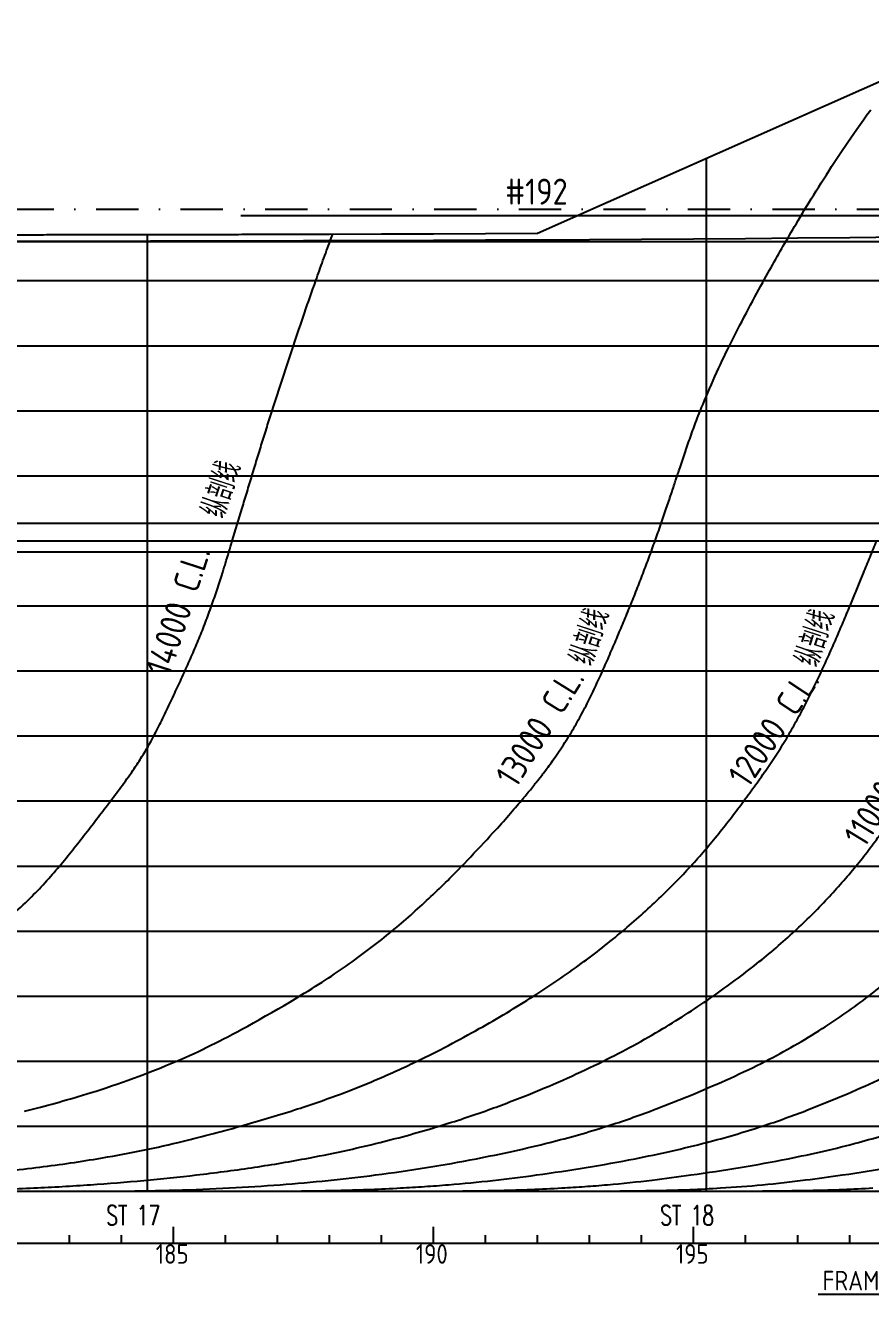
# Model space of a CAD drawing. Extents: x -990827 to -799530, y -79356 to 40656.
# Drawn here: x -837654 to -824656, y -45033 to -25519 of the extents above; entities that cross this region are included whole.
import ezdxf

# ---------------------------------------------------------------- set-up
doc = ezdxf.new("R2010")
doc.units = 0
doc.header["$MEASUREMENT"] = 0
doc.linetypes.add('DASHDOT', pattern=[1, 0.5, -0.25, 0, -0.25])
for name, color, linetype in [('301', 7, 'Continuous'), ('grid', 7, 'Continuous'), ('sta', 7, 'Continuous')]:
    doc.layers.add(name, color=color, linetype=linetype)
doc.styles.add('ROMANS', font='romans.shx', dxfattribs={"width": 0.7, "height": 125})
doc.styles.get("Standard").update_dxf_attribs({"font": 'gbenor.shx', "bigfont": 'gbcbig.shx'})

# ---------------------------------------------------------------- blocks, each defined once
blk = doc.blocks.new('biaochi')
at = {"color": 253}
for p, q in [((-31000, 0), (-31000, 250)), ((-27000, 0), (-27000, 250)), ((-23000, 0), (-23000, 250)), ((-181560, 0), (0, 0)), ((-32600, 0), (-32600, 125)), ((-31800, 0), (-31800, 125)), ((-31000, 0), (-31000, 125)), ((-30200, 0), (-30200, 125)), ((-29400, 0), (-29400, 125)), ((-28600, 0), (-28600, 125)), ((-27800, 0), (-27800, 125)), ((-27000, 0), (-27000, 125)), ((-26200, 0), (-26200, 125)), ((-25400, 0), (-25400, 125)), ((-24600, 0), (-24600, 125)), ((-23800, 0), (-23800, 125)), ((-23000, 0), (-23000, 125)), ((-22200, 0), (-22200, 125)), ((-21400, 0), (-21400, 125)), ((-20600, 0), (-20600, 125)), ((-12800, -790), (-21084, -790))]:
    blk.add_line(p, q, dxfattribs=at)
at = {"color": 253, "style": 'ROMANS', "width": 0.7}
for s, p in [('ST 17', (-32032, 280)), ('ST 18', (-23514, 280))]:
    blk.add_text(s, height=300, dxfattribs=at).set_placement(p)
at = {"color": 253}
for s, p in [('185', (-31272, -315)), ('190', (-27272, -315)), ('195', (-23272, -315)), ('FRAME SPACING 肋骨间距 800mm', (-21018, -724))]:
    blk.add_text(s, height=300, dxfattribs=at).set_placement(p)

msp = doc.modelspace()

# ---------------------------------------------------------------- linework, layer by layer
at = {"color": 171}
for points in [[(-837667.1, -42210.6), (-837604.5, -42195), (-837543, -42179.5), (-837482.6, -42164.1), (-837423, -42148.8), (-837364.3, -42133.5), (-837306.1, -42118.2), (-837248.5, -42102.9), (-837191.3, -42087.5), (-837134.2, -42071.9), (-837077.3, -42056.2), (-837020, -42040.1), (-836961.8, -42023.5), (-836902.2, -42006.2), (-836840.8, -41988.1), (-836777.1, -41968.8), (-836710.5, -41948.4), (-836640.6, -41926.5), (-836567, -41903.1), (-836490.2, -41878.2), (-836410.5, -41851.9), (-836328.7, -41824.5), (-836245.1, -41796), (-836160.4, -41766.6), (-836075, -41736.3), (-835989.5, -41705.3), (-835904.3, -41673.8), (-835819.8, -41641.9), (-835736.2, -41609.6), (-835653.7, -41577.2), (-835572.7, -41544.7), (-835493.3, -41512.3), (-835415.7, -41480), (-835340.4, -41448.1), (-835267.3, -41416.5), (-835196.4, -41385.3), (-835127.3, -41354.4), (-835059.8, -41323.5), (-834993.7, -41292.8), (-834928.5, -41262), (-834864.1, -41231.1), (-834800.3, -41200), (-834736.5, -41168.5), (-834672.2, -41136.3), (-834606.7, -41102.9), (-834539.2, -41068), (-834468.9, -41031), (-834395.1, -40991.5), (-834317.1, -40949.2), (-834234.1, -40903.5), (-834145.8, -40854.3), (-834053.4, -40802.3), (-833958.6, -40748.5), (-833863.1, -40693.9), (-833768.5, -40639.3), (-833676.5, -40585.9), (-833588.7, -40534.5), (-833506.8, -40486.2), (-833432.1, -40441.6), (-833363.9, -40400.5), (-833301.5, -40362.4), (-833243.9, -40326.7), (-833190.1, -40292.8), (-833139.2, -40260.4), (-833090.3, -40228.8), (-833042.5, -40197.6), (-832994.9, -40166.3), (-832947.6, -40134.8), (-832900.6, -40103.2), (-832853.9, -40071.6), (-832807.7, -40040), (-832761.9, -40008.4), (-832716.7, -39976.9), (-832672.2, -39945.6), (-832628.3, -39914.5), (-832585.1, -39883.5), (-832542.5, -39852.5), (-832500.3, -39821.7), (-832458.6, -39790.8), (-832417.3, -39759.9), (-832376.2, -39728.9), (-832335.3, -39697.8), (-832294.6, -39666.4), (-832254.1, -39634.9), (-832213.9, -39603.3), (-832173.9, -39571.7), (-832134.3, -39540), (-832095.1, -39508.4), (-832056.4, -39476.8), (-832018.2, -39445.4), (-831980.5, -39414.1), (-831943.3, -39382.9), (-831906.6, -39351.9), (-831870.3, -39320.9), (-831834.3, -39289.9), (-831798.6, -39258.9), (-831763.1, -39227.8), (-831727.7, -39196.6), (-831692.5, -39165.3), (-831657.4, -39133.9), (-831622.5, -39102.4), (-831587.8, -39070.8), (-831553.3, -39039.3), (-831519, -39007.7), (-831485.1, -38976.2), (-831451.4, -38944.8), (-831418.1, -38913.5), (-831385.1, -38882.3), (-831352.3, -38851.2), (-831319.8, -38820.1), (-831287.5, -38789.1), (-831255.3, -38758), (-831223.3, -38726.8), (-831191.4, -38695.6), (-831159.5, -38664.2), (-831127.2, -38632.3), (-831094.2, -38599.3), (-831059.9, -38564.8), (-831023.9, -38528.4), (-830985.9, -38489.4), (-830945.3, -38447.6), (-830901.7, -38402.4), (-830855, -38353.5), (-830805.7, -38301.8), (-830754.9, -38248.2), (-830703.5, -38193.6), (-830652.2, -38139.1), (-830602.2, -38085.6), (-830554.2, -38034.1), (-830509.3, -37985.6), (-830468, -37940.8), (-830430.2, -37899.4), (-830395.3, -37860.9), (-830362.8, -37824.9), (-830332.4, -37790.8), (-830303.5, -37758.2), (-830275.6, -37726.5), (-830248.2, -37695.2), (-830221, -37663.9), (-830194, -37632.8), (-830167.4, -37602), (-830141.3, -37571.7), (-830116, -37542.2), (-830091.5, -37513.6), (-830068.1, -37486.1), (-830046, -37460), (-830025.1, -37435.3), (-830005.5, -37412), (-829986.9, -37389.9), (-829969.2, -37368.7), (-829952.2, -37348.2), (-829935.7, -37328.3), (-829919.6, -37308.8), (-829903.7, -37289.4), (-829887.9, -37270.1), (-829872.2, -37250.8), (-829856.7, -37231.7), (-829841.5, -37213), (-829826.8, -37194.7), (-829812.6, -37177), (-829799, -37160), (-829786.1, -37143.9), (-829774, -37128.7), (-829762.7, -37114.4), (-829751.9, -37100.7), (-829741.7, -37087.7), (-829731.9, -37075.1), (-829722.3, -37062.9), (-829713.1, -37050.9), (-829703.9, -37039), (-829694.7, -37027.1), (-829685.4, -37014.9), (-829675.7, -37002.1), (-829665.5, -36988.6), (-829654.5, -36974), (-829642.7, -36958.1), (-829629.8, -36940.7), (-829615.7, -36921.4), (-829600.2, -36900.1), (-829583.4, -36877), (-829565.4, -36852.1), (-829546.5, -36825.7), (-829526.8, -36797.8), (-829506.4, -36768.8), (-829485.6, -36738.8), (-829464.3, -36707.9), (-829442.9, -36676.4), (-829421.3, -36644.3), (-829399.8, -36611.8), (-829378.3, -36579.1), (-829357.1, -36546.4), (-829336.2, -36513.8), (-829315.7, -36481.3), (-829295.7, -36449.3), (-829276.3, -36417.8), (-829257.4, -36386.7), (-829239, -36355.9), (-829221, -36325.3), (-829203.2, -36294.7), (-829185.7, -36264.1), (-829168.3, -36233.3), (-829151, -36202.3), (-829133.7, -36170.8), (-829116.4, -36139.1), (-829099.2, -36107), (-829082.1, -36074.9), (-829065.1, -36042.6), (-829048.3, -36010.4), (-829031.7, -35978.2), (-829015.3, -35946.2), (-828999.3, -35914.4), (-828983.5, -35882.9), (-828967.9, -35851.5), (-828952.6, -35820.2), (-828937.4, -35789), (-828922.4, -35757.9), (-828907.5, -35726.7), (-828892.6, -35695.5), (-828877.9, -35664.2), (-828863.3, -35632.8), (-828848.7, -35601.4), (-828834.2, -35570), (-828819.8, -35538.5), (-828805.4, -35507), (-828791.2, -35475.6), (-828777.1, -35444.2), (-828763, -35412.9), (-828749.1, -35381.6), (-828735.3, -35350.4), (-828721.5, -35319.2), (-828707.8, -35288), (-828694.1, -35256.8), (-828680.5, -35225.6), (-828667, -35194.4), (-828653.5, -35163.1), (-828640, -35131.8), (-828626.5, -35100.5), (-828613.1, -35069.2), (-828599.7, -35037.8), (-828586.3, -35006.5), (-828573, -34975.2), (-828559.7, -34943.9), (-828546.5, -34912.6), (-828533.3, -34881.4), (-828520.1, -34850.2), (-828507, -34819), (-828493.9, -34787.8), (-828480.8, -34756.6), (-828467.8, -34725.4), (-828454.8, -34694.1), (-828441.8, -34662.9), (-828428.8, -34631.6), (-828415.9, -34600.3), (-828403, -34569), (-828390.1, -34537.7), (-828377.3, -34506.4), (-828364.5, -34475.1), (-828351.8, -34443.9), (-828339.1, -34412.7), (-828326.5, -34381.5), (-828313.9, -34350.4), (-828301.4, -34319.2), (-828289, -34288.1), (-828276.5, -34256.9), (-828264.1, -34225.7), (-828251.8, -34194.5), (-828239.5, -34163.2), (-828227.2, -34131.9), (-828214.9, -34100.6), (-828202.7, -34069.2), (-828190.6, -34037.9), (-828178.5, -34006.6), (-828166.5, -33975.3), (-828154.5, -33944), (-828142.6, -33912.8), (-828130.8, -33881.6), (-828119, -33850.4), (-828107.3, -33819.2), (-828095.6, -33788.1), (-828084, -33756.9), (-828072.4, -33725.7), (-828060.9, -33694.5), (-828049.4, -33663.2), (-828037.9, -33631.9), (-828026.5, -33600.6), (-828015.1, -33569.2), (-828003.7, -33537.9), (-827992.4, -33506.5), (-827981.2, -33475.2), (-827970, -33443.9), (-827958.8, -33412.7), (-827947.7, -33381.5), (-827936.7, -33350.3), (-827925.7, -33319.1), (-827914.7, -33287.9), (-827903.8, -33256.7), (-827892.9, -33225.5), (-827882, -33194.3), (-827871.2, -33163), (-827860.4, -33131.8), (-827849.7, -33100.7), (-827839.1, -33069.8), (-827828.6, -33039.1), (-827818.2, -33008.7), (-827808, -32978.8), (-827798, -32949.3), (-827788.2, -32920.4), (-827778.6, -32891.9), (-827769.1, -32863.8), (-827759.8, -32836.1), (-827750.5, -32808.7), (-827741.4, -32781.4), (-827732.3, -32754.2), (-827723.3, -32727.2), (-827714.3, -32700.1), (-827705.4, -32673.4), (-827696.7, -32647.2), (-827688.2, -32621.9), (-827680.2, -32597.8), (-827672.7, -32575.1), (-827665.7, -32554.2), (-827659.5, -32535.4), (-827654, -32518.7), (-827649, -32503.7), (-827644.4, -32489.8), (-827639.9, -32476.2), (-827635.3, -32462.4), (-827630.4, -32447.7), (-827624.9, -32431.4), (-827618.8, -32412.8), (-827611.7, -32391.6), (-827603.8, -32367.9), (-827595.2, -32342), (-827585.9, -32314.3), (-827576.2, -32285.2), (-827566.1, -32255), (-827555.7, -32224.1), (-827545.2, -32192.9), (-827534.6, -32161.7), (-827524.1, -32130.5), (-827513.5, -32099.3), (-827502.8, -32068), (-827492.1, -32036.8), (-827481.4, -32005.6), (-827470.6, -31974.3), (-827459.7, -31942.9), (-827448.7, -31911.6), (-827437.7, -31880.2), (-827426.6, -31848.7), (-827415.4, -31817.3), (-827404.2, -31785.9), (-827392.9, -31754.5), (-827381.5, -31723.1), (-827370.1, -31691.8), (-827358.6, -31660.5), (-827346.7, -31628.7), (-827334.3, -31595.8), (-827321, -31561.2), (-827306.7, -31524.4), (-827291, -31484.7), (-827273.6, -31441.5), (-827254.4, -31394.4), (-827233.2, -31342.8), (-827210.1, -31287.4), (-827185.4, -31228.8), (-827159.5, -31167.9), (-827132.6, -31105.3), (-827105, -31041.9), (-827077, -30978.3), (-827048.9, -30915.2), (-827020.9, -30853.3), (-826993, -30792.5), (-826965.1, -30732.5), (-826937, -30673.1), (-826908.7, -30613.9), (-826880.1, -30554.8), (-826851, -30495.4), (-826821.4, -30435.5), (-826791.2, -30375), (-826760.3, -30313.8), (-826729, -30252.1), (-826697.2, -30190), (-826665, -30127.6), (-826632.4, -30065), (-826599.7, -30002.4), (-826566.7, -29939.8), (-826533.6, -29877.4), (-826500.6, -29815.5), (-826467.8, -29754.4), (-826435.4, -29694.4), (-826403.6, -29635.7), (-826372.6, -29578.8), (-826342.5, -29523.7), (-826313.6, -29471), (-826285.9, -29420.8), (-826259.4, -29372.8), (-826233.9, -29326.7), (-826209.1, -29282.3), (-826185.1, -29239.2), (-826161.4, -29197.2), (-826138.1, -29155.7), (-826114.9, -29114.7), (-826091.7, -29073.8), (-826068.5, -29032.8), (-826045.1, -28991.9), (-826021.6, -28950.8), (-825998, -28909.7), (-825974.2, -28868.3), (-825950.2, -28826.8), (-825926, -28785), (-825901.5, -28742.9), (-825876.5, -28700.3), (-825851, -28656.7), (-825824.6, -28612.1), (-825797.3, -28566), (-825768.9, -28518.3), (-825739.1, -28468.5), (-825707.8, -28416.6), (-825675, -28362.2), (-825640.6, -28305.6), (-825604.9, -28247.2), (-825568.2, -28187.3), (-825530.5, -28126.2), (-825492.1, -28064.3), (-825453.2, -28001.9), (-825413.9, -27939.3), (-825374.5, -27876.9), (-825334.9, -27814.6), (-825295, -27752.5), (-825254.9, -27690.3), (-825214.5, -27628.1), (-825173.6, -27565.9), (-825132.4, -27503.5), (-825090.7, -27440.9), (-825048.5, -27378), (-825005.4, -27314.5), (-824961.2, -27249.9), (-824915.6, -27183.8), (-824868.1, -27115.8), (-824818.6, -27045.6), (-824766.6, -26972.6), (-824711.9, -26896.4), (-824654.3, -26817)], [(-863868.4, -43443.5), (-814362.8, -43443.5)]]:
    msp.add_lwpolyline(points, dxfattribs=at)
at = {"color": 1, "linetype": 'DASHDOT', "ltscale": 1300}
msp.add_lwpolyline([(-863868.2, -28343.5), (-807698.8, -28343.5)], dxfattribs=at)
at = {"color": 151}
for points in [[(-837865.1, -39202.1, 0.015821), (-837586, -38943.5, 0.013667), (-837352.4, -38699.9, 0.0095742), (-837128.4, -38443.5, 0.0069868), (-836926.2, -38196, 0.0029452), (-836727.9, -37943.3, 0.0016505), (-836536.1, -37694.2, 0.000601), (-836345.3, -37443.9, 0.0024883), (-836162.5, -37201.1, 0.0112964), (-835979.3, -36943.3, 0.0092478), (-835861.3, -36761.8, 0.0165388), (-835676.7, -36443.3, 0.0101078), (-835554.9, -36204.6, 0.0027525), (-835430.2, -35943.9, 0.0011619), (-835313.4, -35694.6, 0.0027315), (-835198, -35443.3, 0.0035544), (-835088.1, -35195.7, 0.0055192), (-834981.6, -34943.5, 0.0058561), (-834883.8, -34696.6, 0.0061954), (-834790.7, -34443.5, 0.0054665), (-834706, -34195.8, 0.0033229), (-834624.6, -33943.5, 0.0008217), (-834600.9, -33867.9, 0.0006798), (-834577.4, -33792, 0.0012373), (-834524.2, -33618, 0.0002302), (-834471.4, -33443.5), (-834320.3, -32943.5, -0.000021), (-834244.7, -32693.4, -0.0003462), (-834168.9, -32443.5, -0.0004487), (-834092.6, -32193.2, -0.0007366), (-834015.8, -31943.5, -0.0009142), (-833937.8, -31693, -0.0012513), (-833859, -31443.5, -0.00245), (-833696.3, -30941.5, -0.0013946), (-833530.7, -30443.5, -0.0014085), (-833360.6, -29941.6, -0.0023876), (-833187.6, -29443.5, -0.0018096), (-833077.3, -29134.3, -0.0024027), (-832965, -28827.7), (-832927.6, -28727.6)], [(-838518, -43193.5, 0.0068518), (-837491.1, -43080.7, 0.0105708), (-836547.4, -42943.5, 0.0080391), (-835918.3, -42828.1, 0.0086702), (-835302, -42693.5, 0.0064823), (-834821.6, -42573.3, 0.0044395), (-834347.5, -42443.5, 0.003751), (-833929.7, -42321.8, 0.0049022), (-833516.3, -42193.5, 0.0050825), (-833152, -42072.5, 0.0069756), (-832793, -41943.5, 0.0064371), (-832482.9, -41822.6, 0.0060373), (-832177.4, -41694.7, 0.0053292), (-831901.6, -41571.7, 0.0049595), (-831629.3, -41443.5, 0.0084182), (-831147, -41200.5, 0.0070462), (-830674, -40943.5, 0.0063981), (-830251.9, -40699.3, 0.0077226), (-829837.4, -40443.5, 0.0075655), (-829467.6, -40199.4, 0.0084872), (-829105.7, -39943.5, 0.0080534), (-828783.3, -39699.1, 0.0084464), (-828468.3, -39443.5, 0.0079148), (-828185.8, -39198.6, 0.0081446), (-827910.1, -38943.5, 0.0078705), (-827661.7, -38698.5, 0.0089302), (-827420, -38443.5, 0.0082865), (-827202.8, -38198, 0.0073572), (-826991.6, -37943.5, 0.006072), (-826797.2, -37696.1, 0.0034157), (-826606.3, -37443.5, 0.0034392), (-826424.7, -37196.2, 0.0063771), (-826246.7, -36943.5, 0.0072444), (-826083.5, -36698, 0.0092059), (-825926.3, -36443.5, 0.0085535), (-825786.2, -36197.6, 0.0066758), (-825651.5, -35943.5, 0.005586), (-825528, -35696.1, 0.0041779), (-825408, -35443.5, 0.0035369), (-825294.6, -35195.2, 0.0027968), (-825183.6, -34943.5, 0.0023828), (-825076.9, -34694.6, 0.0017107), (-824971.6, -34443.5, 0.001025), (-824888, -34241.1, 0.0001521), (-824804.8, -34038.1), (-824766.1, -33943.5, -0.0004224), (-824663.3, -33693.2, -0.0007905), (-824560, -33443.5, -0.0009848)], [(-863868.4, -43443.5), (-836688.3, -43443.5, 0.0010686), (-836432.5, -43443, 0.0012204), (-836177.4, -43441.3, 0.0045093), (-835339.4, -43426.1, 0.0061528), (-834512.5, -43393.5, 0.00625), (-833734.2, -43343.5, 0.006163), (-832995.5, -43277.6, 0.0069196), (-832268.4, -43193.5, 0.0077563), (-831486.4, -43079.7, 0.0078104), (-830718.8, -42943.5, 0.0062562), (-830149.4, -42825.9, 0.0078964), (-829589.3, -42693.5, 0.0069931), (-829145.7, -42574.7, 0.0083003), (-828710, -42443.5, 0.0069896), (-828349.2, -42322.8, 0.0058971), (-827993.8, -42193.5, 0.0047758), (-827678, -42071, 0.0037283), (-827365.3, -41943.5, 0.0073846), (-826812.2, -41703.6, 0.0122852), (-826272, -41443.5, 0.0115635), (-825828.9, -41203.6, 0.0121739), (-825398.8, -40943.5, 0.0214925), (-824685.1, -40443.5, 0.00981), (-824380.4, -40200.3, 0.0104818)], [(-863868.4, -43443.5), (-831650.5, -43443.5, 0.0008373), (-831377.4, -43443.1, 0.0045663), (-830350.4, -43430.2, 0.0085009), (-829403.9, -43393.5, 0.0037484), (-829051.3, -43371.2, 0.0043073), (-828702.8, -43343.5, 0.0082035), (-828015.1, -43271.5, 0.0048012), (-827419.2, -43193.5, 0.0058963), (-826663.7, -43078.1, 0.0081963), (-825922.5, -42943.5, 0.007193), (-825375.7, -42826.7, 0.0097842), (-824841.2, -42693.5, 0.008318), (-824428.7, -42574.7, 0.0086949)], [(-863868.4, -43443.5), (-827086.2, -43443.5, 0.0009455), (-826831.4, -43443, 0.0005255), (-826577.4, -43441.8, 0.0033485), (-825541.3, -43428.9, 0.0096175), (-824620.9, -43393.5, 0.0043995)], [(-863868.4, -43443.5), (-822173.6, -43443.5, 0.0004944)]]:
    msp.add_lwpolyline(points, format="xyb", dxfattribs=at)
at = {"color": 171}
for points in [[(-838444.7, -43426.9, 0.0051525), (-837523.6, -43393.5, 0.0025894), (-837085.4, -43370.8, 0.0028697), (-836650.1, -43343.5, 0.0057368), (-835830, -43277.9, 0.0063547), (-835022.1, -43193.5, 0.0073954), (-834176.9, -43081.7, 0.0095775), (-833348.9, -42943.5, 0.0072918), (-832768.4, -42826.4, 0.0075707), (-832198, -42693.5, 0.0062785), (-831741.9, -42573.9, 0.0066747), (-831292.7, -42443.5, 0.0058797), (-830912.3, -42322.7, 0.0061819), (-830537.3, -42193.5, 0.0054294), (-830208.4, -42071.6, 0.0049194), (-829883.5, -41943.5, 0.0087483), (-829319.9, -41703.3, 0.0100922), (-828769, -41443.5, 0.0092092), (-828304.2, -41202, 0.0100747), (-827850.5, -40943.5, 0.0089653), (-827458.9, -40700.3, 0.0084451), (-827076.1, -40443.5, 0.0078126), (-826736.4, -40199.4, 0.0088746), (-826404.4, -39943.5, 0.0085222), (-826109.4, -39699.3, 0.0092526), (-825821.9, -39443.5, 0.0088027), (-825566.3, -39199.1, 0.0094276), (-825317.9, -38943.5, 0.0086852), (-825096.3, -38698.4, 0.0081033), (-824881.1, -38443.5, 0.0073655), (-824686, -38197.6, 0.0070254), (-824496.2, -37943.5, 0.0059725)], [(-863868.4, -43443.5), (-834061.3, -43443.5, 0.0012176), (-833777.4, -43442.8, 0.0047903), (-832795.1, -43428.6, 0.0073063), (-831887.2, -43393.5, 0.0034349), (-831515.3, -43371.1, 0.0039144), (-831147, -43343.5, 0.0072495), (-830463.8, -43276.9, 0.0059062), (-829792.2, -43193.5, 0.0067188), (-829027.9, -43078.9, 0.0082088), (-828277.9, -42943.5, 0.0067732), (-827722.5, -42826, 0.0081433), (-827177.4, -42693.5, 0.0071274), (-826745.6, -42574.5, 0.008381), (-826322, -42443.5, 0.0070863), (-825970.1, -42322.7, 0.0060344), (-825624, -42193.5, 0.0049941), (-825316.7, -42071.1, 0.004249), (-825013, -41943.5, 0.008388), (-824480.8, -41704, 0.0132136)], [(-863868.4, -43443.5), (-829354.3, -43443.5, 0.0005086), (-829165.7, -43443.3, 0.0003816), (-828977.4, -43442.8, 0.0038009), (-827910.9, -43431.1, 0.0104295), (-826962.8, -43393.5, 0.0083997), (-826317.2, -43343.5, 0.007899), (-825657.9, -43270.8, 0.0045701), (-825087.4, -43193.5, 0.0060319), (-824327.2, -43074.1, 0.0084298)], [(-863868.4, -43443.5), (-824718.8, -43443.5, 0.0007402), (-824447.8, -43443.1, 0.0004017)], [(-863868.4, -43443.5), (-819521.6, -43443.5, 0.0008977)]]:
    msp.add_lwpolyline(points, format="xyb", dxfattribs=at)
at = {"color": 151}
msp.add_lwpolyline([(-863868.4, -43443.5), (-817022.6, -43443.5)], dxfattribs=at)
at = {"layer": '301', "color": 2}
msp.add_lwpolyline([(-837777.4, -28837.4, 0.0007227), (-837377.4, -28836.9, -0.0007228), (-836977.4, -28836.3, 0.0007725), (-836577.4, -28835.7, -0.0007725), (-836177.4, -28835.1, 0.0009022), (-835777.4, -28834.3, -0.0009022), (-835377.4, -28833.6, 0.0010267), (-834977.4, -28832.8, -0.0010267), (-834577.4, -28832, 0.0012113), (-834177.4, -28831, -0.0012113), (-833777.4, -28830, 0.0014262), (-833377.4, -28828.9, -0.0014262), (-832977.4, -28827.8), (-832177.4, -28825), (-831377.4, -28821.9), (-830577.4, -28818.3), (-829777.4, -28814.3), (-828977.4, -28809.8), (-828177.4, -28804.8), (-827377.4, -28799.4), (-826577.4, -28793.4), (-825777.4, -28786.9), (-824977.4, -28779.8), (-824177.4, -28772.2)], format="xyb", dxfattribs=at)
at = {"layer": 'grid', "color": 2, "ltscale": 1200}
for p, q in [((-988582.5, -28843.5), (-802606.3, -28843.5)), ((-988568.4, -33173.5), (-802630.3, -33173.5))]:
    msp.add_line(p, q, dxfattribs=at)
at = {"layer": 'grid', "color": 251}
for points in [[(-827177.4, -43443.5), (-827177.4, -27556.9)], [(-834340, -28443.5), (-802657.5, -28443.5)], [(-835777.4, -43443.5), (-835777.4, -28734.9)], [(-988195.6, -30443.5), (-802657.5, -30443.5)], [(-988195.6, -31443.5), (-802657.5, -31443.5)], [(-988195.6, -32443.5), (-802657.5, -32443.5)], [(-988195.6, -33443.5), (-802657.5, -33443.5)], [(-988195.6, -34443.5), (-802657.5, -34443.5)], [(-988195.6, -35443.5), (-802657.5, -35443.5)], [(-988195.6, -36443.5), (-802657.5, -36443.5)], [(-988195.6, -37443.5), (-802657.5, -37443.5)], [(-988195.6, -38443.5), (-802657.5, -38443.5)], [(-988195.6, -39443.5), (-802657.5, -39443.5)], [(-988195.6, -40443.5), (-802657.5, -40443.5)], [(-988195.6, -41443.5), (-802657.5, -41443.5)], [(-988195.6, -42443.5), (-802657.5, -42443.5)], [(-988419.6, -43443.5), (-802657.5, -43443.5)]]:
    msp.add_lwpolyline(points, dxfattribs=at)
at = {"layer": 'grid', "color": 253}
msp.add_lwpolyline([(-988195.6, -29443.5), (-802657.5, -29443.5)], dxfattribs=at)
at = {"layer": 'grid', "color": 1, "ltscale": 1200}
msp.add_lwpolyline([(-987956.6, -33613.5), (-801779.7, -33613.5)], dxfattribs=at)
at = {"layer": 'sta'}
msp.add_lwpolyline([(-837777.4, -28737.4, 0.0007227), (-837377.4, -28736.9, -0.0007228), (-836977.4, -28736.3, 0.0007725), (-836577.4, -28735.7, -0.0007725), (-836177.4, -28735.1, 0.0009022), (-835777.4, -28734.3, -0.0009022), (-835377.4, -28733.6, 0.0010267), (-834977.4, -28732.8, -0.0010267), (-834577.4, -28732, 0.0012113), (-834177.4, -28731, -0.0012113), (-833777.4, -28730, 0.0014262), (-833377.4, -28728.9, -0.0014262), (-832977.4, -28727.8), (-832177.4, -28725), (-831377.4, -28721.9), (-830577.4, -28718.3), (-829777.4, -28714.3), (-822577.4, -25519.2)], format="xyb", dxfattribs=at)

# ---------------------------------------------------------------- block references
at = {"layer": 'grid'}
msp.add_blockref('biaochi', (-804377.4, -44243.4), dxfattribs=at)

# ---------------------------------------------------------------- texts
at = {"layer": 'grid', "color": 2, "ltscale": 1200}
msp.add_text('#192', height=400, dxfattribs=at).set_placement((-830274.3, -28275.3))
at = {"layer": 'grid', "color": 151}
for s, rotation, p in [('纵剖线', 71.9483, (-834589.8, -33120.5)), ('14000 C.L. ', 71.9483, (-835431.4, -35539.9)), ('纵剖线', 71.9483, (-828926.6, -35387.6)), ('纵剖线', 71.9483, (-825458.2, -35405.8)), ('12000 C.L.', 56.43268, (-826537.8, -37263))]:
    msp.add_text(s, height=400, rotation=rotation, dxfattribs=at).set_placement(p)
at = {"layer": 'grid', "color": 171}
for s, rotation, p in [('13000 C.L.', 58.06648, (-830106.4, -37263.2)), ('11000 C.L.', 58.6063, (-824746.7, -38183.2))]:
    msp.add_text(s, height=400, rotation=rotation, dxfattribs=at).set_placement(p)

doc.saveas('drawing.dxf')
